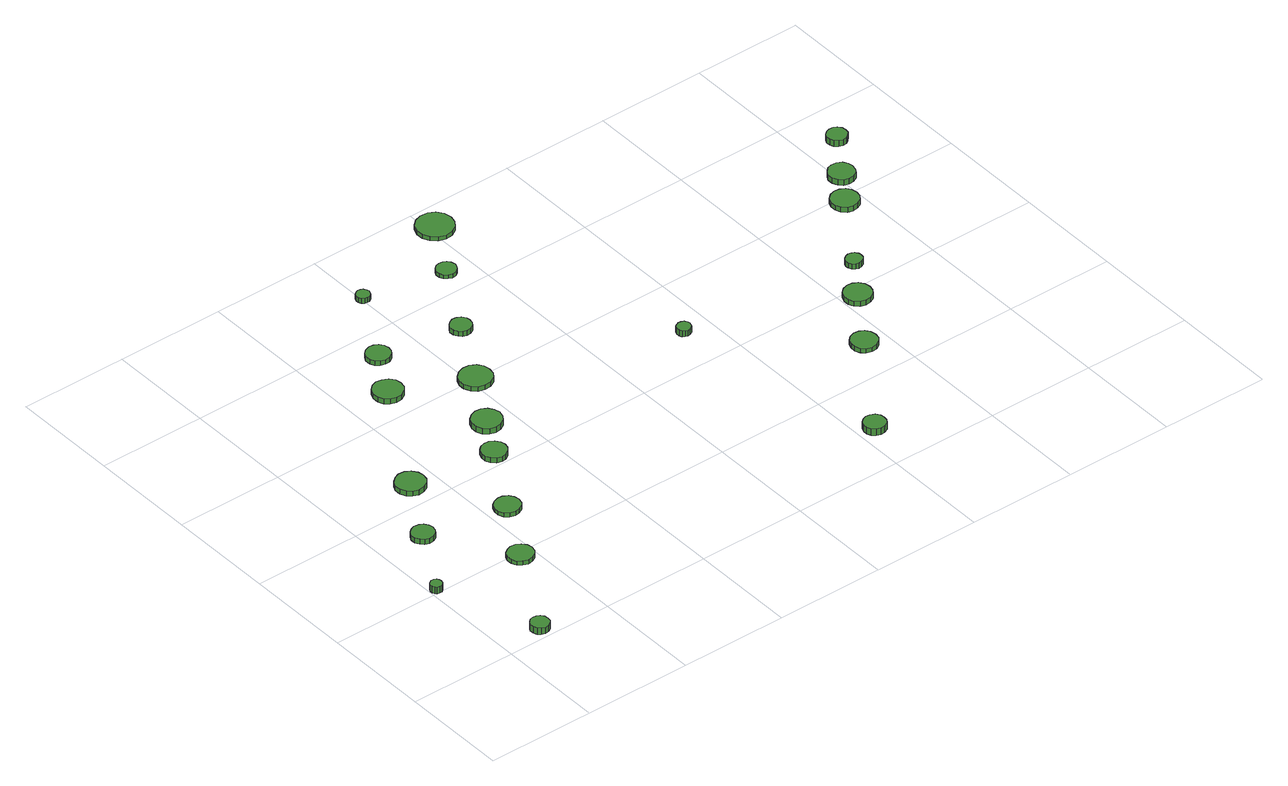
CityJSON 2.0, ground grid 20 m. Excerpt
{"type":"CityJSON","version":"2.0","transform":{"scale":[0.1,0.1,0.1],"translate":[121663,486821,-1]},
"CityObjects":{
"tree1":{"type":"SolitaryVegetationObject","attributes":{"function":"something"},"geometry":[{"type":"MultiSurface","lod":"1","boundaries":[[[0,1,2,3,4,5,6,7,8,9,10,11,12,13,14]],[[15,16,17,18,19,20,21,22,23,24,25,26,27,28,29]],[[0,29,28,1]],[[1,28,27,2]],[[2,27,26,3]],[[3,26,25,4]],[[4,25,24,5]],[[5,24,23,6]],[[6,23,22,7]],[[7,22,21,8]],[[8,21,20,9]],[[9,20,19,10]],[[10,19,18,11]],[[11,18,17,12]],[[12,17,16,13]],[[13,16,15,14]],[[14,15,29,0]]]}]},
"tree2":{"type":"SolitaryVegetationObject","attributes":{"function":"something"},"geometry":[{"type":"MultiSurface","lod":"1","boundaries":[[[30,31,32,33,34,35,36,37,38,39,40,41,42,43,44]],[[45,46,47,48,49,50,51,52,53,54,55,56,57,58,59]],[[30,59,58,31]],[[31,58,57,32]],[[32,57,56,33]],[[33,56,55,34]],[[34,55,54,35]],[[35,54,53,36]],[[36,53,52,37]],[[37,52,51,38]],[[38,51,50,39]],[[39,50,49,40]],[[40,49,48,41]],[[41,48,47,42]],[[42,47,46,43]],[[43,46,45,44]],[[44,45,59,30]]]}]},
"tree3":{"type":"SolitaryVegetationObject","attributes":{"function":"something"},"geometry":[{"type":"MultiSurface","lod":"1","boundaries":[[[60,61,62,63,64,65,66,67,68,69,70,71,72,73,74]],[[75,76,77,78,79,80,81,82,83,84,85,86,87,88,89]],[[60,89,88,61]],[[61,88,87,62]],[[62,87,86,63]],[[63,86,85,64]],[[64,85,84,65]],[[65,84,83,66]],[[66,83,82,67]],[[67,82,81,68]],[[68,81,80,69]],[[69,80,79,70]],[[70,79,78,71]],[[71,78,77,72]],[[72,77,76,73]],[[73,76,75,74]],[[74,75,89,60]]]}]},
"tree4":{"type":"SolitaryVegetationObject","attributes":{"function":"something"},"geometry":[{"type":"MultiSurface","lod":"1","boundaries":[[[90,91,92,93,94,95,96,97,98,99,100,101,102,103,104]],[[105,106,107,108,109,110,111,112,113,114,115,116,117,118,119]],[[90,119,118,91]],[[91,118,117,92]],[[92,117,116,93]],[[93,116,115,94]],[[94,115,114,95]],[[95,114,113,96]],[[96,113,112,97]],[[97,112,111,98]],[[98,111,110,99]],[[99,110,109,100]],[[100,109,108,101]],[[101,108,107,102]],[[102,107,106,103]],[[103,106,105,104]],[[104,105,119,90]]]}]},
"tree5":{"type":"SolitaryVegetationObject","attributes":{"function":"something"},"geometry":[{"type":"MultiSurface","lod":"1","boundaries":[[[120,121,122,123,124,125,126,127,128,129,130,131,132,133,134]],[[135,136,137,138,139,140,141,142,143,144,145,146,147,148,149]],[[120,149,148,121]],[[121,148,147,122]],[[122,147,146,123]],[[123,146,145,124]],[[124,145,144,125]],[[125,144,143,126]],[[126,143,142,127]],[[127,142,141,128]],[[128,141,140,129]],[[129,140,139,130]],[[130,139,138,131]],[[131,138,137,132]],[[132,137,136,133]],[[133,136,135,134]],[[134,135,149,120]]]}]},
"tree6":{"type":"SolitaryVegetationObject","attributes":{"function":"something"},"geometry":[{"type":"MultiSurface","lod":"1","boundaries":[[[150,151,152,153,154,155,156,157,158,159,160,161,162,163,164]],[[165,166,167,168,169,170,171,172,173,174,175,176,177,178,179]],[[150,179,178,151]],[[151,178,177,152]],[[152,177,176,153]],[[153,176,175,154]],[[154,175,174,155]],[[155,174,173,156]],[[156,173,172,157]],[[157,172,171,158]],[[158,171,170,159]],[[159,170,169,160]],[[160,169,168,161]],[[161,168,167,162]],[[162,167,166,163]],[[163,166,165,164]],[[164,165,179,150]]]}]},
"tree7":{"type":"SolitaryVegetationObject","attributes":{"function":"something"},"geometry":[{"type":"MultiSurface","lod":"1","boundaries":[[[180,181,182,183,184,185,186,187,188,189,190,191,192,193,194]],[[195,196,197,198,199,200,201,202,203,204,205,206,207,208,209]],[[180,209,208,181]],[[181,208,207,182]],[[182,207,206,183]],[[183,206,205,184]],[[184,205,204,185]],[[185,204,203,186]],[[186,203,202,187]],[[187,202,201,188]],[[188,201,200,189]],[[189,200,199,190]],[[190,199,198,191]],[[191,198,197,192]],[[192,197,196,193]],[[193,196,195,194]],[[194,195,209,180]]]}]},
"tree8":{"type":"SolitaryVegetationObject","attributes":{"function":"something"},"geometry":[{"type":"MultiSurface","lod":"1","boundaries":[[[210,211,212,213,214,215,216,217,218,219,220,221,222,223,224]],[[225,226,227,228,229,230,231,232,233,234,235,236,237,238,239]],[[210,239,238,211]],[[211,238,237,212]],[[212,237,236,213]],[[213,236,235,214]],[[214,235,234,215]],[[215,234,233,216]],[[216,233,232,217]],[[217,232,231,218]],[[218,231,230,219]],[[219,230,229,220]],[[220,229,228,221]],[[221,228,227,222]],[[222,227,226,223]],[[223,226,225,224]],[[224,225,239,210]]]}]},
"tree9":{"type":"SolitaryVegetationObject","attributes":{"function":"something"},"geometry":[{"type":"MultiSurface","lod":"1","boundaries":[[[240,241,242,243,244,245,246,247,248,249,250,251,252,253,254]],[[255,256,257,258,259,260,261,262,263,264,265,266,267,268,269]],[[240,269,268,241]],[[241,268,267,242]],[[242,267,266,243]],[[243,266,265,244]],[[244,265,264,245]],[[245,264,263,246]],[[246,263,262,247]],[[247,262,261,248]],[[248,261,260,249]],[[249,260,259,250]],[[250,259,258,251]],[[251,258,257,252]],[[252,257,256,253]],[[253,256,255,254]],[[254,255,269,240]]]}]},
"tree10":{"type":"SolitaryVegetationObject","attributes":{"function":"something"},"geometry":[{"type":"MultiSurface","lod":"1","boundaries":[[[270,271,272,273,274,275,276,277,278,279,280,281,282,283,284]],[[285,286,287,288,289,290,291,292,293,294,295,296,297,298,299]],[[270,299,298,271]],[[271,298,297,272]],[[272,297,296,273]],[[273,296,295,274]],[[274,295,294,275]],[[275,294,293,276]],[[276,293,292,277]],[[277,292,291,278]],[[278,291,290,279]],[[279,290,289,280]],[[280,289,288,281]],[[281,288,287,282]],[[282,287,286,283]],[[283,286,285,284]],[[284,285,299,270]]]}]},
"tree11":{"type":"SolitaryVegetationObject","attributes":{"function":"something"},"geometry":[{"type":"MultiSurface","lod":"1","boundaries":[[[300,301,302,303,304,305,306,307,308,309,310,311,312,313,314]],[[315,316,317,318,319,320,321,322,323,324,325,326,327,328,329]],[[300,329,328,301]],[[301,328,327,302]],[[302,327,326,303]],[[303,326,325,304]],[[304,325,324,305]],[[305,324,323,306]],[[306,323,322,307]],[[307,322,321,308]],[[308,321,320,309]],[[309,320,319,310]],[[310,319,318,311]],[[311,318,317,312]],[[312,317,316,313]],[[313,316,315,314]],[[314,315,329,300]]]}]},
"tree12":{"type":"SolitaryVegetationObject","attributes":{"function":"something"},"geometry":[{"type":"MultiSurface","lod":"1","boundaries":[[[330,331,332,333,334,335,336,337,338,339,340,341,342,343,344]],[[345,346,347,348,349,350,351,352,353,354,355,356,357,358,359]],[[330,359,358,331]],[[331,358,357,332]],[[332,357,356,333]],[[333,356,355,334]],[[334,355,354,335]],[[335,354,353,336]],[[336,353,352,337]],[[337,352,351,338]],[[338,351,350,339]],[[339,350,349,340]],[[340,349,348,341]],[[341,348,347,342]],[[342,347,346,343]],[[343,346,345,344]],[[344,345,359,330]]]}]},
"tree13":{"type":"SolitaryVegetationObject","attributes":{"function":"something"},"geometry":[{"type":"MultiSurface","lod":"1","boundaries":[[[360,361,362,363,364,365,366,367,368,369,370,371,372,373,374]],[[375,376,377,378,379,380,381,382,383,384,385,386,387,388,389]],[[360,389,388,361]],[[361,388,387,362]],[[362,387,386,363]],[[363,386,385,364]],[[364,385,384,365]],[[365,384,383,366]],[[366,383,382,367]],[[367,382,381,368]],[[368,381,380,369]],[[369,380,379,370]],[[370,379,378,371]],[[371,378,377,372]],[[372,377,376,373]],[[373,376,375,374]],[[374,375,389,360]]]}]},
"tree14":{"type":"SolitaryVegetationObject","attributes":{"function":"something"},"geometry":[{"type":"MultiSurface","lod":"1","boundaries":[[[390,391,392,393,394,395,396,397,398,399,400,401,402,403,404]],[[405,406,407,408,409,410,411,412,413,414,415,416,417,418,419]],[[390,419,418,391]],[[391,418,417,392]],[[392,417,416,393]],[[393,416,415,394]],[[394,415,414,395]],[[395,414,413,396]],[[396,413,412,397]],[[397,412,411,398]],[[398,411,410,399]],[[399,410,409,400]],[[400,409,408,401]],[[401,408,407,402]],[[402,407,406,403]],[[403,406,405,404]],[[404,405,419,390]]]}]},
"tree15":{"type":"SolitaryVegetationObject","attributes":{"function":"something"},"geometry":[{"type":"MultiSurface","lod":"1","boundaries":[[[420,421,422,423,424,425,426,427,428,429,430,431,432,433,434]],[[435,436,437,438,439,440,441,442,443,444,445,446,447,448,449]],[[420,449,448,421]],[[421,448,447,422]],[[422,447,446,423]],[[423,446,445,424]],[[424,445,444,425]],[[425,444,443,426]],[[426,443,442,427]],[[427,442,441,428]],[[428,441,440,429]],[[429,440,439,430]],[[430,439,438,431]],[[431,438,437,432]],[[432,437,436,433]],[[433,436,435,434]],[[434,435,449,420]]]}]},
"tree16":{"type":"SolitaryVegetationObject","attributes":{"function":"something"},"geometry":[{"type":"MultiSurface","lod":"1","boundaries":[[[450,451,452,453,454,455,456,457,458,459,460,461,462,463,464]],[[465,466,467,468,469,470,471,472,473,474,475,476,477,478,479]],[[450,479,478,451]],[[451,478,477,452]],[[452,477,476,453]],[[453,476,475,454]],[[454,475,474,455]],[[455,474,473,456]],[[456,473,472,457]],[[457,472,471,458]],[[458,471,470,459]],[[459,470,469,460]],[[460,469,468,461]],[[461,468,467,462]],[[462,467,466,463]],[[463,466,465,464]],[[464,465,479,450]]]}]},
"tree17":{"type":"SolitaryVegetationObject","attributes":{"function":"something"},"geometry":[{"type":"MultiSurface","lod":"1","boundaries":[[[480,481,482,483,484,485,486,487,488,489,490,491,492,493,494]],[[495,496,497,498,499,500,501,502,503,504,505,506,507,508,509]],[[480,509,508,481]],[[481,508,507,482]],[[482,507,506,483]],[[483,506,505,484]],[[484,505,504,485]],[[485,504,503,486]],[[486,503,502,487]],[[487,502,501,488]],[[488,501,500,489]],[[489,500,499,490]],[[490,499,498,491]],[[491,498,497,492]],[[492,497,496,493]],[[493,496,495,494]],[[494,495,509,480]]]}]},
"tree18":{"type":"SolitaryVegetationObject","attributes":{"function":"something"},"geometry":[{"type":"MultiSurface","lod":"1","boundaries":[[[510,511,512,513,514,515,516,517,518,519,520,521,522,523,524]],[[525,526,527,528,529,530,531,532,533,534,535,536,537,538,539]],[[510,539,538,511]],[[511,538,537,512]],[[512,537,536,513]],[[513,536,535,514]],[[514,535,534,515]],[[515,534,533,516]],[[516,533,532,517]],[[517,532,531,518]],[[518,531,530,519]],[[519,530,529,520]],[[520,529,528,521]],[[521,528,527,522]],[[522,527,526,523]],[[523,526,525,524]],[[524,525,539,510]]]}]},
"tree19":{"type":"SolitaryVegetationObject","attributes":{"function":"something"},"geometry":[{"type":"MultiSurface","lod":"1","boundaries":[[[540,541,542,543,544,545,546,547,548,549,550,551,552,553,554]],[[555,556,557,558,559,560,561,562,563,564,565,566,567,568,569]],[[540,569,568,541]],[[541,568,567,542]],[[542,567,566,543]],[[543,566,565,544]],[[544,565,564,545]],[[545,564,563,546]],[[546,563,562,547]],[[547,562,561,548]],[[548,561,560,549]],[[549,560,559,550]],[[550,559,558,551]],[[551,558,557,552]],[[552,557,556,553]],[[553,556,555,554]],[[554,555,569,540]]]}]},
"tree20":{"type":"SolitaryVegetationObject","attributes":{"function":"something"},"geometry":[{"type":"MultiSurface","lod":"1","boundaries":[[[570,571,572,573,574,575,576,577,578,579,580,581,582,583,584]],[[585,586,587,588,589,590,591,592,593,594,595,596,597,598,599]],[[570,599,598,571]],[[571,598,597,572]],[[572,597,596,573]],[[573,596,595,574]],[[574,595,594,575]],[[575,594,593,576]],[[576,593,592,577]],[[577,592,591,578]],[[578,591,590,579]],[[579,590,589,580]],[[580,589,588,581]],[[581,588,587,582]],[[582,587,586,583]],[[583,586,585,584]],[[584,585,599,570]]]}]},
"tree21":{"type":"SolitaryVegetationObject","attributes":{"function":"something"},"geometry":[{"type":"MultiSurface","lod":"1","boundaries":[[[600,601,602,603,604,605,606,607,608,609,610,611,612,613,614]],[[615,616,617,618,619,620,621,622,623,624,625,626,627,628,629]],[[600,629,628,601]],[[601,628,627,602]],[[602,627,626,603]],[[603,626,625,604]],[[604,625,624,605]],[[605,624,623,606]],[[606,623,622,607]],[[607,622,621,608]],[[608,621,620,609]],[[609,620,619,610]],[[610,619,618,611]],[[611,618,617,612]],[[612,617,616,613]],[[613,616,615,614]],[[614,615,629,600]]]}]},
"tree22":{"type":"SolitaryVegetationObject","attributes":{"function":"something"},"geometry":[{"type":"MultiSurface","lod":"1","boundaries":[[[630,631,632,633,634,635,636,637,638,639,640,641,642,643,644]],[[645,646,647,648,649,650,651,652,653,654,655,656,657,658,659]],[[630,659,658,631]],[[631,658,657,632]],[[632,657,656,633]],[[633,656,655,634]],[[634,655,654,635]],[[635,654,653,636]],[[636,653,652,637]],[[637,652,651,638]],[[638,651,650,639]],[[639,650,649,640]],[[640,649,648,641]],[[641,648,647,642]],[[642,647,646,643]],[[643,646,645,644]],[[644,645,659,630]]]}]},
"tree23":{"type":"SolitaryVegetationObject","attributes":{"function":"something"},"geometry":[{"type":"MultiSurface","lod":"1","boundaries":[[[660,661,662,663,664,665,666,667,668,669,670,671,672,673,674]],[[675,676,677,678,679,680,681,682,683,684,685,686,687,688,689]],[[660,689,688,661]],[[661,688,687,662]],[[662,687,686,663]],[[663,686,685,664]],[[664,685,684,665]],[[665,684,683,666]],[[666,683,682,667]],[[667,682,681,668]],[[668,681,680,669]],[[669,680,679,670]],[[670,679,678,671]],[[671,678,677,672]],[[672,677,676,673]],[[673,676,675,674]],[[674,675,689,660]]]}]}
},
"vertices":[
[23,208,20],[22,212,20],[20,216,20],[16,218,20],[11,219,20],[7,217,20],[4,214,20],[2,210,20],[2,205,20],[4,201,20],[7,198,20],[11,197,20],[16,197,20],[20,200,20],[22,203,20],[22,203,7],[20,200,7],[16,197,7],[11,197,7],[7,198,7],[4,201,7],[2,205,7],[2,210,7],[4,214,7],[7,217,7],[11,219,7],[16,218,7],[20,216,7],[22,212,7],[23,208,7],
[91,18,25],[90,25,25],[86,31,25],[80,34,25],[73,35,25],[66,33,25],[61,28,25],[58,22,25],[58,15,25],[61,8,25],[66,4,25],[73,1,25],[80,2,25],[86,6,25],[90,11,25],[90,11,12],[86,6,12],[80,2,12],[73,1,12],[66,4,12],[61,8,12],[58,15,12],[58,22,12],[61,28,12],[66,33,12],[73,35,12],[80,34,12],[86,31,12],[90,25,12],[91,18,12],
[104,330,17],[102,338,17],[97,345,17],[90,349,17],[81,350,17],[73,347,17],[67,342,17],[63,334,17],[63,325,17],[67,318,17],[73,312,17],[81,309,17],[90,310,17],[97,314,17],[102,321,17],[102,321,7],[97,314,7],[90,310,7],[81,309,7],[73,312,7],[67,318,7],[63,325,7],[63,334,7],[67,342,7],[73,347,7],[81,350,7],[90,349,7],[97,345,7],[102,338,7],[104,330,7],
[196,189,16],[194,198,16],[188,206,16],[180,211,16],[170,212,16],[161,209,16],[153,203,16],[149,194,16],[149,184,16],[153,175,16],[161,169,16],[170,165,16],[180,167,16],[188,171,16],[194,179,16],[194,179,8],[188,171,8],[180,167,8],[170,165,8],[161,169,8],[153,175,8],[149,184,8],[149,194,8],[153,203,8],[161,209,8],[170,212,8],[180,211,8],[188,206,8],[194,198,8],[196,189,8],
[179,447,16],[177,458,16],[170,467,16],[161,473,16],[149,474,16],[139,470,16],[131,463,16],[126,453,16],[126,442,16],[131,431,16],[139,424,16],[149,420,16],[161,422,16],[170,427,16],[177,436,16],[177,436,6],[170,427,6],[161,422,6],[149,420,6],[139,424,6],[131,431,6],[126,442,6],[126,453,6],[131,463,6],[139,470,6],[149,474,6],[161,473,6],[170,467,6],[177,458,6],[179,447,6],
[260,302,15],[258,311,15],[253,319,15],[244,324,15],[235,325,15],[225,322,15],[218,316,15],[214,307,15],[214,297,15],[218,288,15],[225,282,15],[235,279,15],[244,280,15],[253,285,15],[258,292,15],[258,292,7],[253,285,7],[244,280,7],[235,279,7],[225,282,7],[218,288,7],[214,297,7],[214,307,7],[218,316,7],[225,322,7],[235,325,7],[244,324,7],[253,319,7],[258,311,7],[260,302,7],
[333,427,16],[331,436,16],[325,444,16],[317,449,16],[308,450,16],[299,447,16],[292,441,16],[288,432,16],[288,422,16],[292,414,16],[299,407,16],[308,404,16],[317,405,16],[325,410,16],[331,418,16],[331,418,6],[325,410,6],[317,405,6],[308,404,6],[299,407,6],[292,414,6],[288,422,6],[288,432,6],[292,441,6],[299,447,6],[308,450,6],[317,449,6],[325,444,6],[331,436,6],[333,427,6],
[304,659,16],[302,670,16],[295,679,16],[285,684,16],[274,686,16],[263,682,16],[255,675,16],[251,664,16],[251,653,16],[255,643,16],[263,636,16],[274,632,16],[285,633,16],[295,639,16],[302,648,16],[302,648,6],[295,639,6],[285,633,6],[274,632,6],[263,636,6],[255,643,6],[251,653,6],[251,664,6],[255,675,6],[263,682,6],[274,686,6],[285,684,6],[295,679,6],[302,670,6],[304,659,6],
[379,497,17],[376,508,17],[370,517,17],[360,523,17],[349,524,17],[338,520,17],[329,513,17],[325,503,17],[325,491,17],[329,481,17],[338,473,17],[349,470,17],[360,471,17],[370,477,17],[376,486,17],[376,486,6],[370,477,6],[360,471,6],[349,470,6],[338,473,6],[329,481,6],[325,491,6],[325,503,6],[329,513,6],[338,520,6],[349,524,6],[360,523,6],[370,517,6],[376,508,6],[379,497,6],
[347,743,16],[345,752,16],[340,760,16],[332,764,16],[323,765,16],[314,762,16],[307,756,16],[303,748,16],[303,738,16],[307,730,16],[314,724,16],[323,721,16],[332,722,16],[340,727,16],[345,734,16],[345,734,7],[340,727,7],[332,722,7],[323,721,7],[314,724,7],[307,730,7],[303,738,7],[303,748,7],[307,756,7],[314,762,7],[323,765,7],[332,764,7],[340,760,7],[345,752,7],[347,743,7],
[439,598,15],[437,610,15],[430,620,15],[419,626,15],[407,627,15],[395,623,15],[386,615,15],[381,604,15],[381,592,15],[386,581,15],[395,572,15],[407,569,15],[419,570,15],[430,576,15],[437,586,15],[437,586,6],[430,576,6],[419,570,6],[407,569,6],[395,572,6],[386,581,6],[381,592,6],[381,604,6],[386,615,6],[395,623,6],[407,627,6],[419,626,6],[430,620,6],[437,610,6],[439,598,6],
[416,878,17],[414,883,17],[411,888,17],[407,890,17],[402,891,17],[397,889,17],[393,886,17],[391,881,17],[391,876,17],[393,871,17],[397,867,17],[402,866,17],[407,866,17],[411,869,17],[414,873,17],[414,873,7],[411,869,7],[407,866,7],[402,866,7],[397,867,7],[393,871,7],[391,876,7],[391,881,7],[393,886,7],[397,889,7],[402,891,7],[407,890,7],[411,888,7],[414,883,7],[416,878,7],
[495,718,16],[494,725,16],[489,732,16],[482,736,16],[474,737,16],[467,734,16],[461,729,16],[457,722,16],[457,714,16],[461,706,16],[467,701,16],[474,698,16],[482,699,16],[489,703,16],[494,710,16],[494,710,6],[489,703,6],[482,699,6],[474,698,6],[467,701,6],[461,706,6],[457,714,6],[457,722,6],[461,729,6],[467,734,6],[474,737,6],[482,736,6],[489,732,6],[494,725,6],[495,718,6],
[570,848,15],[568,856,15],[564,862,15],[558,865,15],[550,866,15],[543,864,15],[537,859,15],[534,852,15],[534,845,15],[537,838,15],[543,833,15],[550,830,15],[558,831,15],[564,835,15],[568,841,15],[568,841,7],[564,835,7],[558,831,7],[550,830,7],[543,833,7],[537,838,7],[534,845,7],[534,852,7],[537,859,7],[543,864,7],[550,866,7],[558,865,7],[564,862,7],[568,856,7],[570,848,7],
[850,92,21],[849,100,21],[844,107,21],[836,111,21],[828,112,21],[820,109,21],[814,104,21],[811,96,21],[811,88,21],[814,80,21],[820,75,21],[828,72,21],[836,73,21],[844,77,21],[849,84,21],[849,84,8],[844,77,8],[836,73,8],[828,72,8],[820,75,8],[814,80,8],[811,88,8],[811,96,8],[814,104,8],[820,109,8],[828,112,8],[836,111,8],[844,107,8],[849,100,8],[850,92,8],
[762,482,21],[761,487,21],[758,492,21],[753,494,21],[748,495,21],[743,493,21],[739,490,21],[737,485,21],[737,479,21],[739,474,21],[743,471,21],[748,469,21],[753,470,21],[758,473,21],[761,477,21],[761,477,9],[758,473,9],[753,470,9],[748,469,9],[743,471,9],[739,474,9],[737,479,9],[737,485,9],[739,490,9],[743,493,9],[748,495,9],[753,494,9],[758,492,9],[761,487,9],[762,482,9],
[643,949,15],[640,963,15],[632,974,15],[620,981,15],[606,982,15],[593,978,15],[583,969,15],[577,956,15],[577,942,15],[583,930,15],[593,920,15],[606,916,15],[620,918,15],[632,924,15],[640,936,15],[640,936,7],[632,924,7],[620,918,7],[606,916,7],[593,920,7],[583,930,7],[577,942,7],[577,956,7],[583,969,7],[593,978,7],[606,982,7],[620,981,7],[632,974,7],[640,963,7],[643,949,7],
[982,277,15],[980,287,15],[974,295,15],[966,300,15],[956,301,15],[946,298,15],[939,291,15],[935,282,15],[935,272,15],[939,263,15],[946,256,15],[956,253,15],[966,254,15],[974,259,15],[980,267,15],[980,267,6],[974,259,6],[966,254,6],[956,253,6],[946,256,6],[939,263,6],[935,272,6],[935,282,6],[939,291,6],[946,298,6],[956,301,6],[966,300,6],[974,295,6],[980,287,6],[982,277,6],
[1053,380,16],[1051,390,16],[1045,399,16],[1036,404,16],[1026,405,16],[1016,402,16],[1008,395,16],[1004,385,16],[1004,375,16],[1008,365,16],[1016,358,16],[1026,355,16],[1036,356,16],[1045,361,16],[1051,370,16],[1051,370,6],[1045,361,6],[1036,356,6],[1026,355,6],[1016,358,6],[1008,365,6],[1004,375,6],[1004,385,6],[1008,395,6],[1016,402,6],[1026,405,6],[1036,404,6],[1045,399,6],[1051,390,6],[1053,380,6],
[1094,452,17],[1093,458,17],[1089,463,17],[1084,466,17],[1078,467,17],[1072,465,17],[1067,461,17],[1064,455,17],[1064,449,17],[1067,443,17],[1072,439,17],[1078,437,17],[1084,438,17],[1089,441,17],[1093,446,17],[1093,446,6],[1089,441,6],[1084,438,6],[1078,437,6],[1072,439,6],[1067,443,6],[1064,449,6],[1064,455,6],[1067,461,6],[1072,465,6],[1078,467,6],[1084,466,6],[1089,463,6],[1093,458,6],[1094,452,6],
[1193,586,16],[1191,596,16],[1185,605,16],[1176,610,16],[1165,611,16],[1156,608,16],[1148,601,16],[1144,591,16],[1144,581,16],[1148,571,16],[1156,564,16],[1165,561,16],[1176,562,16],[1185,567,16],[1191,576,16],[1191,576,6],[1185,567,6],[1176,562,6],[1165,561,6],[1156,564,6],[1148,571,6],[1144,581,6],[1144,591,6],[1148,601,6],[1156,608,6],[1165,611,6],[1176,610,6],[1185,605,6],[1191,596,6],[1193,586,6],
[1231,644,17],[1229,653,17],[1224,661,17],[1215,666,17],[1205,667,17],[1196,664,17],[1189,657,17],[1185,649,17],[1185,639,17],[1189,630,17],[1196,623,17],[1205,620,17],[1215,621,17],[1224,626,17],[1229,634,17],[1229,634,6],[1224,626,6],[1215,621,6],[1205,620,6],[1196,623,6],[1189,630,6],[1185,639,6],[1185,649,6],[1189,657,6],[1196,664,6],[1205,667,6],[1215,666,6],[1224,661,6],[1229,653,6],[1231,644,6],
[1281,723,18],[1280,731,18],[1275,737,18],[1269,741,18],[1261,741,18],[1254,739,18],[1248,734,18],[1245,727,18],[1245,720,18],[1248,713,18],[1254,708,18],[1261,705,18],[1269,706,18],[1275,710,18],[1280,716,18],[1280,716,6],[1275,710,6],[1269,706,6],[1261,705,6],[1254,708,6],[1248,713,6],[1245,720,6],[1245,727,6],[1248,734,6],[1254,739,6],[1261,741,6],[1269,741,6],[1275,737,6],[1280,731,6],[1281,723,6]
]}
